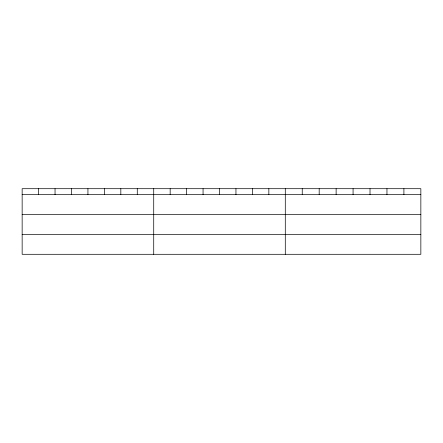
<?xml version="1.0" encoding="UTF-8"?>
<svg xmlns="http://www.w3.org/2000/svg" width="443" height="443" viewBox="0 0 443 443"><rect width="100%" height="100%" fill="white"/><g stroke="black" fill="none" stroke-linecap="round" stroke-linejoin="round"><path stroke-width="0.66" d="M420.85 214.34L420.85 188.701L22.15 188.701L22.15 254.299L420.85 254.299L420.85 214.34L22.15 214.34M22.15 194.66L420.85 194.66M22.15 234.618L420.85 234.618M403.905 188.701L403.905 194.66M386.96 188.701L386.96 194.66M370.016 188.701L370.016 194.66M353.071 188.701L353.071 194.66M336.126 188.701L336.126 194.66M319.181 188.701L319.181 194.66M302.237 188.701L302.237 194.66M285.292 188.701L285.292 254.299M268.846 188.701L268.846 194.66M252.399 188.701L252.399 194.66M235.953 188.701L235.953 194.66M219.506 188.701L219.506 194.66M203.06 188.701L203.06 194.66M186.614 188.701L186.614 194.66M170.167 188.701L170.167 194.66M153.721 188.701L153.721 254.299M137.275 188.701L137.275 194.66M120.828 188.701L120.828 194.66M104.382 188.701L104.382 194.66M87.936 188.701L87.936 194.66M71.489 188.701L71.489 194.66M55.043 188.701L55.043 194.66M38.596 188.701L38.596 194.66"/></g></svg>
